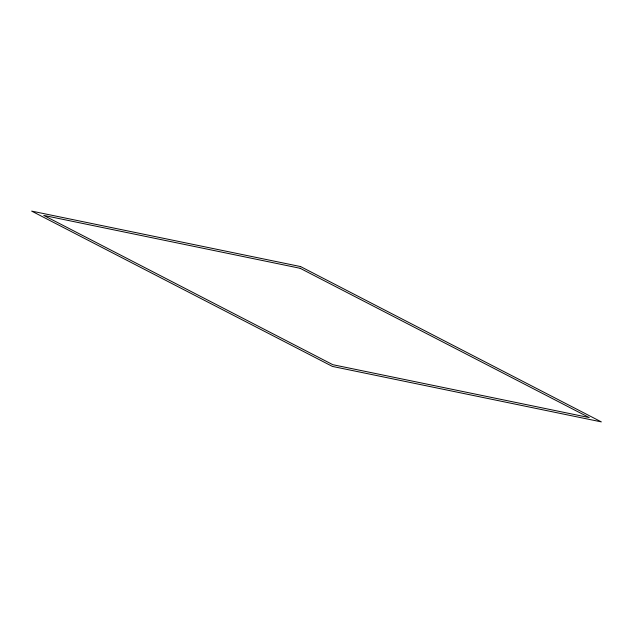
<?xml version="1.0" encoding="UTF-8"?>
<svg xmlns="http://www.w3.org/2000/svg" width="633" height="633" viewBox="0 0 633 633"><rect width="100%" height="100%" fill="white"/><g stroke="black" fill="none" stroke-linecap="round" stroke-linejoin="round"><path stroke-width="0.95" d="M300.588 266.58L31.65 211.106L332.412 366.42L601.35 421.895L300.588 266.58M300.161 268.297L43.756 215.41L332.839 364.703L589.244 417.59L300.161 268.297"/></g></svg>
